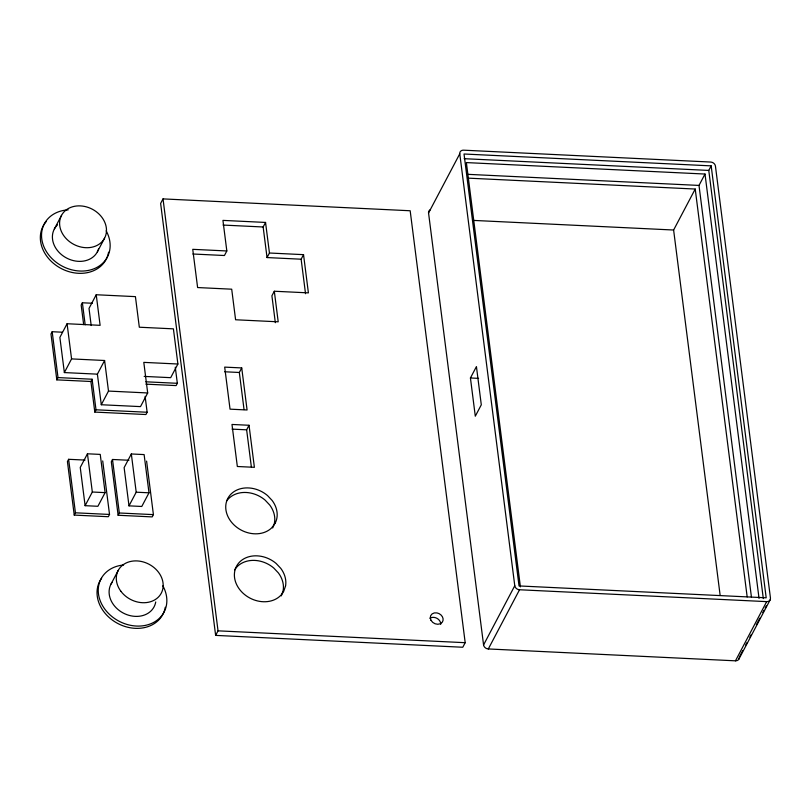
<?xml version="1.0" encoding="UTF-8"?>
<svg xmlns="http://www.w3.org/2000/svg" width="811" height="811" viewBox="0 0 811 811"><rect width="100%" height="100%" fill="white"/><g stroke="black" fill="none" stroke-linecap="round" stroke-linejoin="round"><path stroke-width="1.22" d="M281.316 595.872L283.161 590.459A26.722 21.806 27.8 0 0 278.396 572.941L273.723 567.994A26.722 21.806 27.8 0 0 234.673 569.829M54.337 229.037L61.535 215.371M62.275 332.206L52.178 331.719L50.981 333.99L56.821 379.862L90.913 381.494L92.109 379.224L58.017 377.581L56.821 379.862M97.35 251.866L104.548 238.211A24.35 19.869 27.8 0 0 80.38 205.893A24.35 19.869 27.8 0 0 64.201 236.275A24.35 19.869 27.8 0 0 104.548 238.211M144.176 376.405L170.685 377.673L177.893 364.017L173.412 328.85L139.32 327.218L135.427 296.633L96.225 294.748L100.118 325.333L67.08 323.741L59.882 337.406L64.363 372.573L97.391 374.155L104.599 360.5L71.561 358.908L64.363 372.573M92.353 303.253L82.377 302.777L81.171 305.048L83.665 324.623M96.225 294.748L89.017 308.413L91.197 325.535M163.021 198.898L160.629 203.449L215.635 635.388L462.787 647.249L465.19 642.697L410.173 210.759L163.021 198.898L218.037 630.836L215.635 635.388M85.033 460.08L68.621 459.3L67.425 461.571L74.237 515.086L108.329 516.719L109.526 514.448L102.713 460.932M145.118 396.356L147.136 412.252L145.939 414.533L94.806 412.079L96.002 409.798L92.109 379.224M177.893 364.017L143.8 362.375L147.693 392.96L140.496 406.615L101.284 404.74L108.492 391.074L104.599 360.5M87.456 453.795L80.248 467.45L85.114 505.679L97.898 506.287L105.106 492.632L100.24 454.403L87.456 453.795L92.322 492.013L85.114 505.679M74.237 515.086L75.443 512.805L68.621 459.3M128.919 460.263L112.506 459.472L111.31 461.743L118.122 515.259L152.215 516.901L153.411 514.62L146.598 461.104M269.445 253.012L303.537 254.654L301.134 259.206L267.042 257.563L269.445 253.012L265.552 222.437L222.934 220.389L226.827 250.964L224.434 255.516L192.866 254.005M131.331 453.967L124.134 467.623L129 505.851L141.783 506.469L148.991 492.804L144.115 454.586L131.331 453.967L136.207 492.196L129 505.851M175.277 367.201L177.335 383.309L176.129 385.59L145.828 384.14M267.042 257.563L263.149 226.989L265.552 222.437M118.122 515.259L119.318 512.988L112.506 459.472M111.036 584.052L118.234 570.397M303.537 254.654L308.403 292.872L274.311 291.24L271.908 295.792L275.334 322.697M244.05 409.585L239.326 372.482L241.729 367.93L224.688 367.119L230.04 409.16L247.081 409.981L241.729 367.93M251.359 466.923L246.635 429.82L249.028 425.268L231.987 424.457L237.339 466.497L254.39 467.318L249.028 425.268M428.553 212.989L459.766 153.796A4.45 3.639 27.8 0 1 463.537 150.177L710.689 162.048A4.45 3.639 27.8 0 1 715.434 166.073L770.45 598.011A4.45 3.639 27.8 0 1 766.679 601.63L735.465 660.823L488.313 648.952A4.45 3.639 27.8 0 1 483.569 644.927L428.553 212.989A4.45 3.639 27.8 0 1 430.266 209.785M470.431 377.977L476.432 366.592L481.298 404.821L475.297 416.195L470.431 377.977L478.571 378.362M720.127 595.213L673.617 230.02L695.22 189.044L467.643 178.116M751.442 597.16L699.001 185.425L705.002 174.041L466.376 162.585L520.409 586.88M763.313 598.589L708.773 170.422L711.176 165.87L464.024 154.009L519.04 585.937L766.192 597.808L711.176 165.87M483.569 644.927L514.772 585.735L459.766 153.796M488.313 648.952L519.527 589.759L766.679 601.63M742.775 650.503L739.247 657.204A4.45 3.639 27.8 0 1 735.465 660.823M745.714 644.917L746.901 642.677M749.84 637.101L751.016 634.861M756.318 624.815L759.846 618.114M762.796 612.528L763.972 610.298M765.148 608.057L766.324 605.827M738.912 659.079L770.126 599.897M464.145 158.682L708.773 170.422M467.947 174.335L699.001 185.425M472.59 220.369L673.617 230.02M223.045 225.063L263.149 226.989M226.827 250.964L192.744 249.332L197.61 287.55L231.703 289.192L235.595 319.767L278.203 321.815L274.311 291.24M224.718 371.783L239.326 372.482M145.767 381.799L177.335 383.309M108.492 391.074L147.693 392.96M96.002 409.798L147.136 412.252M232.017 429.12L246.635 429.82M136.207 492.196L148.991 492.804M92.322 492.013L105.106 492.632M119.318 512.988L153.411 514.62M75.443 512.805L109.526 514.448M218.037 630.836L465.19 642.697M705.002 174.041L759.035 598.336M695.22 189.044L747.174 596.906M301.134 259.206L305.534 293.724M97.391 374.155L101.284 404.74M82.377 302.777L85.175 324.795M90.913 381.494L94.806 412.079M67.08 323.741L71.561 358.908M52.178 331.719L58.017 377.581M519.527 589.759A4.45 3.639 27.8 0 1 514.772 585.735M165.282 607.246A35.633 29.074 27.8 0 1 120.058 624.592A35.633 29.074 27.8 0 1 101.598 578.273M162.849 585.826A35.633 29.074 27.8 0 1 146.315 625.18A35.633 29.074 27.8 0 1 100.179 600.677A35.633 29.074 27.8 0 1 123.607 564.993M155.732 601.965A24.35 19.869 27.8 0 1 124.914 613.856A24.35 19.869 27.8 0 1 112.131 582.288M108.573 252.221A35.633 29.074 27.8 0 1 62.153 268.999A35.633 29.074 27.8 0 1 46.268 221.535M106.15 230.8A35.633 29.074 27.8 0 1 89.21 270.245A35.633 29.074 27.8 0 1 43.196 244.902A35.633 29.074 27.8 0 1 68.154 209.877M98.547 248.977A24.35 19.869 27.8 0 1 65.387 257.371A24.35 19.869 27.8 0 1 57.49 224.88M226.654 500.945A26.722 21.806 27.8 0 1 265.075 500.073L269.739 505.02A26.722 21.806 27.8 0 1 272.668 527.951M429.942 618.276A6.681 5.454 27.8 0 1 436.997 618.347A6.681 5.454 27.8 0 1 440.728 624.267M285.563 585.907L283.718 591.32A26.722 21.806 27.8 0 1 247.842 596.876A26.722 21.806 27.8 0 1 238.647 563.108A26.722 21.806 27.8 0 1 276.125 563.442L280.799 568.379A26.722 21.806 27.8 0 1 285.563 585.907M275.061 523.399L271.604 527.951A26.722 21.806 27.8 0 1 235.454 526.217A26.722 21.806 27.8 0 1 231.317 493.777A26.722 21.806 27.8 0 1 267.478 495.521L272.141 500.458A26.722 21.806 27.8 0 1 275.061 523.399M120.9 591.29A24.35 19.869 27.8 0 0 161.247 593.226A24.35 19.869 27.8 0 0 137.079 560.918A24.35 19.869 27.8 0 0 120.9 591.29M431.006 620.314A6.681 5.454 27.8 0 0 442.137 622.372A6.681 5.454 27.8 0 0 436.957 612.913A6.681 5.454 27.8 0 0 431.006 620.314"/></g></svg>
